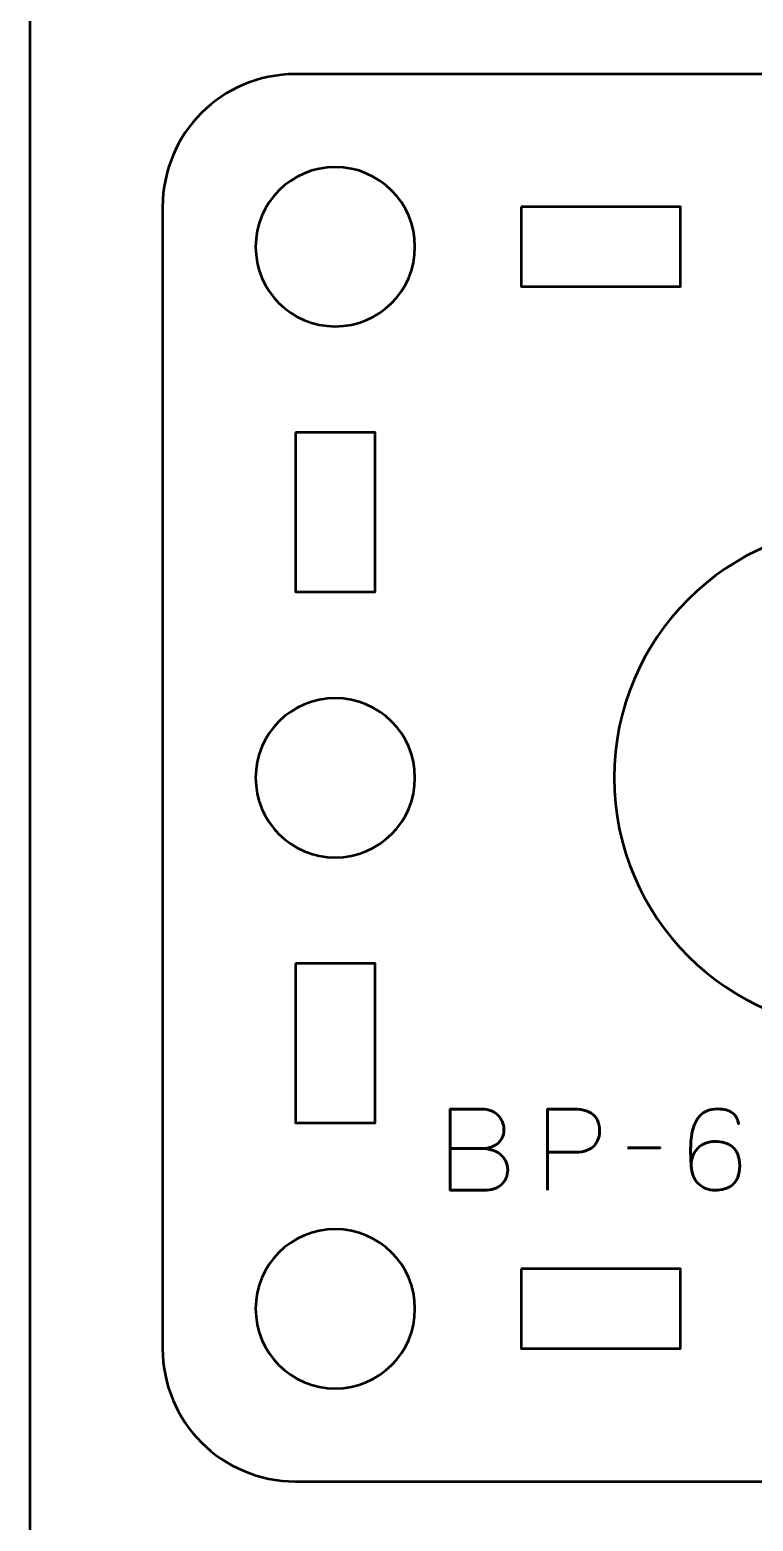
# Model space of a CAD drawing. Header units: centimetres. Extents: x -17.9 to -3.1, y -25.3 to -4.3.
# Drawn here: x -17.9 to -15.18, y -17.65 to -12.03 of the extents above; entities that cross this region are included whole.
import ezdxf

# ---------------------------------------------------------------- set-up
doc = ezdxf.new("R2010")
doc.units = ezdxf.units.CM
doc.header["$MEASUREMENT"] = 0
doc.layers.add('Layer 1', color=7, linetype='Continuous')

msp = doc.modelspace()

# ---------------------------------------------------------------- linework, layer by layer
at = {"layer": 'Layer 1', "color": 22, "lineweight": 53}
msp.add_open_spline([(-17.90003, -24.8499), (-17.90003, -24.8499), (-17.90003, -4.84994), (-17.90003, -4.84994), (-17.90003, -4.84994), (-17.90003, -4.57297), (-17.67694, -4.34998), (-17.39994, -4.34998), (-17.39994, -4.34998), (-17.39994, -4.34998), (-3.60007, -4.34998), (-3.60007, -4.34998), (-3.60007, -4.34998), (-3.32293, -4.34998), (-3.09997, -4.57297), (-3.09997, -4.84994), (-3.09997, -4.84994), (-3.09997, -4.84994), (-3.09997, -24.8499), (-3.09997, -24.8499), (-3.09997, -24.8499), (-3.09997, -25.1269), (-3.32293, -25.34999), (-3.60007, -25.34999), (-3.60007, -25.34999), (-3.60007, -25.34999), (-17.39994, -25.34999), (-17.39994, -25.34999), (-17.39994, -25.34999), (-17.67694, -25.34999), (-17.90003, -25.1269), (-17.90003, -24.8499)], degree=3, knots=[0, 0, 0, 0, 0.125, 0.125, 0.125, 0.125, 0.25, 0.25, 0.25, 0.25, 0.375, 0.375, 0.375, 0.375, 0.5, 0.5, 0.5, 0.5, 0.625, 0.625, 0.625, 0.625, 0.75, 0.75, 0.75, 0.75, 0.875, 0.875, 0.875, 0.875, 1, 1, 1, 1], dxfattribs=at)
at = {"layer": 'Layer 1', "color": 2, "lineweight": 53}
msp.add_open_spline([(-16.89993, -12.19997), (-16.89993, -12.19997), (-12.60006, -12.19997), (-12.60006, -12.19997), (-12.60006, -12.19997), (-12.32292, -12.19997), (-12.09996, -12.42306), (-12.09996, -12.70006), (-12.09996, -12.70006), (-12.09996, -12.70006), (-12.09996, -16.99993), (-12.09996, -16.99993), (-12.09996, -16.99993), (-12.09996, -17.27707), (-12.32292, -17.50003), (-12.60006, -17.50003), (-12.60006, -17.50003), (-12.60006, -17.50003), (-16.89993, -17.50003), (-16.89993, -17.50003), (-16.89993, -17.50003), (-17.17693, -17.50003), (-17.40002, -17.27707), (-17.40002, -16.99993), (-17.40002, -16.99993), (-17.40002, -16.99993), (-17.40002, -12.70006), (-17.40002, -12.70006), (-17.40002, -12.70006), (-17.40002, -12.42306), (-17.17693, -12.19997), (-16.89993, -12.19997)], degree=3, knots=[0, 0, 0, 0, 0.125, 0.125, 0.125, 0.125, 0.25, 0.25, 0.25, 0.25, 0.375, 0.375, 0.375, 0.375, 0.5, 0.5, 0.5, 0.5, 0.625, 0.625, 0.625, 0.625, 0.75, 0.75, 0.75, 0.75, 0.875, 0.875, 0.875, 0.875, 1, 1, 1, 1], dxfattribs=at)
at = {"layer": 'Layer 1', "lineweight": 53}
for points in [[(-16.44999, -12.85), (-16.44999, -13.01577), (-16.58422, -13.15), (-16.75, -13.15), (-16.75, -13.15), (-16.91566, -13.15), (-17.05, -13.01577), (-17.05, -12.85), (-17.05, -12.85), (-17.05, -12.68433), (-16.91566, -12.54999), (-16.75, -12.54999), (-16.75, -12.54999), (-16.58422, -12.54999), (-16.44999, -12.68433), (-16.44999, -12.85)], [(-16.04998, -12.70006), (-16.04998, -12.70006), (-15.44997, -12.70006), (-15.44997, -12.70006), (-15.44997, -12.70006), (-15.44997, -12.70006), (-15.44997, -13.00007), (-15.44997, -13.00007), (-15.44997, -13.00007), (-15.44997, -13.00007), (-16.04998, -13.00007), (-16.04998, -13.00007), (-16.04998, -13.00007), (-16.04998, -13.00007), (-16.04998, -12.70006), (-16.04998, -12.70006)], [(-16.89993, -13.55001), (-16.89993, -13.55001), (-16.59992, -13.55001), (-16.59992, -13.55001), (-16.59992, -13.55001), (-16.59992, -13.55001), (-16.59992, -14.15002), (-16.59992, -14.15002), (-16.59992, -14.15002), (-16.59992, -14.15002), (-16.89993, -14.15002), (-16.89993, -14.15002), (-16.89993, -14.15002), (-16.89993, -14.15002), (-16.89993, -13.55001), (-16.89993, -13.55001)], [(-16.44999, -14.85007), (-16.44999, -15.0157), (-16.58422, -15.15007), (-16.75, -15.15007), (-16.75, -15.15007), (-16.91566, -15.15007), (-17.05, -15.0157), (-17.05, -14.85007), (-17.05, -14.85007), (-17.05, -14.6843), (-16.91566, -14.55007), (-16.75, -14.55007), (-16.75, -14.55007), (-16.58422, -14.55007), (-16.44999, -14.6843), (-16.44999, -14.85007)], [(-16.89993, -15.54998), (-16.89993, -15.54998), (-16.59992, -15.54998), (-16.59992, -15.54998), (-16.59992, -15.54998), (-16.59992, -15.54998), (-16.59992, -16.14998), (-16.59992, -16.14998), (-16.59992, -16.14998), (-16.59992, -16.14998), (-16.89993, -16.14998), (-16.89993, -16.14998), (-16.89993, -16.14998), (-16.89993, -16.14998), (-16.89993, -15.54998), (-16.89993, -15.54998)], [(-16.44999, -16.85), (-16.44999, -17.01567), (-16.58422, -17.15), (-16.75, -17.15), (-16.75, -17.15), (-16.91566, -17.15), (-17.05, -17.01567), (-17.05, -16.85), (-17.05, -16.85), (-17.05, -16.68437), (-16.91566, -16.55), (-16.75, -16.55), (-16.75, -16.55), (-16.58422, -16.55), (-16.44999, -16.68437), (-16.44999, -16.85)], [(-16.04998, -16.69993), (-16.04998, -16.69993), (-15.44997, -16.69993), (-15.44997, -16.69993), (-15.44997, -16.69993), (-15.44997, -16.69993), (-15.44997, -16.99993), (-15.44997, -16.99993), (-15.44997, -16.99993), (-15.44997, -16.99993), (-16.04998, -16.99993), (-16.04998, -16.99993), (-16.04998, -16.99993), (-16.04998, -16.99993), (-16.04998, -16.69993), (-16.04998, -16.69993)]]:
    msp.add_open_spline(points, degree=3, knots=[0, 0, 0, 0, 0.25, 0.25, 0.25, 0.25, 0.5, 0.5, 0.5, 0.5, 0.75, 0.75, 0.75, 0.75, 1, 1, 1, 1], dxfattribs=at)
at = {"layer": 'Layer 1', "color": 250, "lineweight": 53}
msp.add_open_spline([(-14.74999, -13.9), (-14.2254, -13.9), (-13.79999, -14.32541), (-13.79999, -14.85), (-13.79999, -14.85), (-13.79999, -15.37459), (-14.2254, -15.8), (-14.74999, -15.8), (-14.74999, -15.8), (-15.27458, -15.8), (-15.69999, -15.37459), (-15.69999, -14.85), (-15.69999, -14.85), (-15.69999, -14.32541), (-15.27458, -13.9), (-14.74999, -13.9)], degree=3, knots=[0, 0, 0, 0, 0.25, 0.25, 0.25, 0.25, 0.5, 0.5, 0.5, 0.5, 0.75, 0.75, 0.75, 0.75, 1, 1, 1, 1], dxfattribs=at)
at = {"layer": 'Layer 1', "color": 30, "lineweight": 53}
for points, knots in [([(-16.31698, -16.24636), (-16.31698, -16.24636), (-16.19972, -16.24636), (-16.19972, -16.24636), (-16.19972, -16.24636), (-16.18448, -16.24629), (-16.1715, -16.24418), (-16.16056, -16.24001), (-16.16056, -16.24001), (-16.14969, -16.23592), (-16.14088, -16.23035), (-16.13403, -16.22336), (-16.13403, -16.22336), (-16.12719, -16.21638), (-16.12225, -16.20848), (-16.11914, -16.19973), (-16.11914, -16.19973), (-16.11611, -16.19105), (-16.1147, -16.18202), (-16.11505, -16.17271), (-16.11505, -16.17271), (-16.11548, -16.16339), (-16.11745, -16.15436), (-16.12098, -16.14554), (-16.12098, -16.14554), (-16.12444, -16.13672), (-16.12966, -16.12875), (-16.1365, -16.12162), (-16.1365, -16.12162), (-16.14334, -16.1145), (-16.15188, -16.10885), (-16.16225, -16.10469), (-16.16225, -16.10469), (-16.17263, -16.10046), (-16.18483, -16.09827), (-16.19887, -16.0982), (-16.19887, -16.0982), (-16.19887, -16.0982), (-16.31698, -16.0982), (-16.31698, -16.0982), (-16.31698, -16.0982), (-16.31698, -16.0982), (-16.31698, -16.40342), (-16.31698, -16.40342), (-16.31698, -16.40342), (-16.31698, -16.40342), (-16.18702, -16.40342), (-16.18702, -16.40342), (-16.18702, -16.40342), (-16.17488, -16.40342), (-16.16359, -16.40166), (-16.15315, -16.3982), (-16.15315, -16.3982), (-16.14271, -16.39467), (-16.13361, -16.38966), (-16.12571, -16.38296), (-16.12571, -16.38296), (-16.11787, -16.37633), (-16.11174, -16.36828), (-16.10736, -16.35876), (-16.10736, -16.35876), (-16.10299, -16.34923), (-16.10073, -16.33844), (-16.10066, -16.32637), (-16.10066, -16.32637), (-16.10094, -16.31424), (-16.10348, -16.3033), (-16.10835, -16.2935), (-16.10835, -16.2935), (-16.11322, -16.28369), (-16.11999, -16.27529), (-16.12874, -16.26824), (-16.12874, -16.26824), (-16.13749, -16.26125), (-16.14793, -16.25582), (-16.15993, -16.25208), (-16.15993, -16.25208), (-16.17192, -16.24834), (-16.18518, -16.24644), (-16.19972, -16.24636), (-16.19972, -16.24636), (-16.18518, -16.24644), (-16.17192, -16.24834), (-16.15993, -16.25208), (-16.15993, -16.25208), (-16.14793, -16.25582), (-16.13749, -16.26125), (-16.12874, -16.26824), (-16.12874, -16.26824), (-16.11999, -16.27529), (-16.11322, -16.28369), (-16.10835, -16.2935), (-16.10835, -16.2935), (-16.10348, -16.3033), (-16.10094, -16.31424), (-16.10066, -16.32637), (-16.10066, -16.32637), (-16.10073, -16.33844), (-16.10299, -16.34923), (-16.10736, -16.35876), (-16.10736, -16.35876), (-16.11174, -16.36828), (-16.11787, -16.37633), (-16.12571, -16.38296), (-16.12571, -16.38296), (-16.13361, -16.38966), (-16.14271, -16.39467), (-16.15315, -16.3982), (-16.15315, -16.3982), (-16.16359, -16.40166), (-16.17488, -16.40342), (-16.18702, -16.40342), (-16.18702, -16.40342), (-16.18702, -16.40342), (-16.31698, -16.40342), (-16.31698, -16.40342), (-16.31698, -16.40342), (-16.31698, -16.40342), (-16.31698, -16.0982), (-16.31698, -16.0982), (-16.31698, -16.0982), (-16.31698, -16.0982), (-16.19887, -16.0982), (-16.19887, -16.0982), (-16.19887, -16.0982), (-16.18483, -16.09827), (-16.17263, -16.10046), (-16.16225, -16.10469), (-16.16225, -16.10469), (-16.15188, -16.10885), (-16.14334, -16.1145), (-16.1365, -16.12162), (-16.1365, -16.12162), (-16.12966, -16.12875), (-16.12444, -16.13672), (-16.12098, -16.14554), (-16.12098, -16.14554), (-16.11745, -16.15436), (-16.11548, -16.16339), (-16.11505, -16.17271), (-16.11505, -16.17271), (-16.1147, -16.18202), (-16.11611, -16.19105), (-16.11914, -16.19973), (-16.11914, -16.19973), (-16.12225, -16.20848), (-16.12719, -16.21638), (-16.13403, -16.22336), (-16.13403, -16.22336), (-16.14088, -16.23035), (-16.14969, -16.23592), (-16.16056, -16.24001), (-16.16056, -16.24001), (-16.1715, -16.24418), (-16.18448, -16.24629), (-16.19972, -16.24636), (-16.19972, -16.24636), (-16.19972, -16.24636), (-16.31698, -16.24636), (-16.31698, -16.24636)], [0, 0, 0, 0, 0.025, 0.025, 0.025, 0.025, 0.05, 0.05, 0.05, 0.05, 0.075, 0.075, 0.075, 0.075, 0.1, 0.1, 0.1, 0.1, 0.125, 0.125, 0.125, 0.125, 0.15, 0.15, 0.15, 0.15, 0.175, 0.175, 0.175, 0.175, 0.2, 0.2, 0.2, 0.2, 0.225, 0.225, 0.225, 0.225, 0.25, 0.25, 0.25, 0.25, 0.275, 0.275, 0.275, 0.275, 0.3, 0.3, 0.3, 0.3, 0.325, 0.325, 0.325, 0.325, 0.35, 0.35, 0.35, 0.35, 0.375, 0.375, 0.375, 0.375, 0.4, 0.4, 0.4, 0.4, 0.425, 0.425, 0.425, 0.425, 0.45, 0.45, 0.45, 0.45, 0.475, 0.475, 0.475, 0.475, 0.5, 0.5, 0.5, 0.5, 0.525, 0.525, 0.525, 0.525, 0.55, 0.55, 0.55, 0.55, 0.575, 0.575, 0.575, 0.575, 0.6, 0.6, 0.6, 0.6, 0.625, 0.625, 0.625, 0.625, 0.65, 0.65, 0.65, 0.65, 0.675, 0.675, 0.675, 0.675, 0.7, 0.7, 0.7, 0.7, 0.725, 0.725, 0.725, 0.725, 0.75, 0.75, 0.75, 0.75, 0.775, 0.775, 0.775, 0.775, 0.8, 0.8, 0.8, 0.8, 0.825, 0.825, 0.825, 0.825, 0.85, 0.85, 0.85, 0.85, 0.875, 0.875, 0.875, 0.875, 0.9, 0.9, 0.9, 0.9, 0.925, 0.925, 0.925, 0.925, 0.95, 0.95, 0.95, 0.95, 0.975, 0.975, 0.975, 0.975, 1, 1, 1, 1]), ([(-15.9508, -16.40342), (-15.9508, -16.40342), (-15.9508, -16.0982), (-15.9508, -16.0982), (-15.9508, -16.0982), (-15.9508, -16.0982), (-15.85343, -16.0982), (-15.85343, -16.0982), (-15.85343, -16.0982), (-15.83396, -16.09827), (-15.81795, -16.10046), (-15.80532, -16.10469), (-15.80532, -16.10469), (-15.79276, -16.10885), (-15.78288, -16.11464), (-15.77575, -16.12198), (-15.77575, -16.12198), (-15.76863, -16.12924), (-15.76355, -16.13757), (-15.76044, -16.14695), (-15.76044, -16.14695), (-15.75741, -16.15634), (-15.75565, -16.16614), (-15.75522, -16.17652), (-15.75522, -16.17652), (-15.75473, -16.18689), (-15.75593, -16.19705), (-15.75875, -16.20692), (-15.75875, -16.20692), (-15.76164, -16.2168), (-15.76651, -16.22576), (-15.7735, -16.23381), (-15.7735, -16.23381), (-15.78041, -16.24185), (-15.78979, -16.24827), (-15.80158, -16.253), (-15.80158, -16.253), (-15.81336, -16.25779), (-15.82796, -16.26019), (-15.84539, -16.26033), (-15.84539, -16.26033), (-15.84539, -16.26033), (-15.9508, -16.26033), (-15.9508, -16.26033), (-15.9508, -16.26033), (-15.9508, -16.26033), (-15.84539, -16.26033), (-15.84539, -16.26033), (-15.84539, -16.26033), (-15.82832, -16.26019), (-15.81385, -16.25779), (-15.80214, -16.253), (-15.80214, -16.253), (-15.79036, -16.24827), (-15.78097, -16.24185), (-15.77392, -16.23381), (-15.77392, -16.23381), (-15.76693, -16.22576), (-15.76192, -16.2168), (-15.75896, -16.20692), (-15.75896, -16.20692), (-15.756, -16.19705), (-15.75473, -16.18689), (-15.75522, -16.17652), (-15.75522, -16.17652), (-15.75565, -16.16614), (-15.75741, -16.15634), (-15.76058, -16.14695), (-15.76058, -16.14695), (-15.76369, -16.13757), (-15.76891, -16.12924), (-15.77604, -16.12198), (-15.77604, -16.12198), (-15.78323, -16.11464), (-15.79311, -16.10885), (-15.80567, -16.10469), (-15.80567, -16.10469), (-15.8183, -16.10046), (-15.83417, -16.09827), (-15.85343, -16.0982), (-15.85343, -16.0982), (-15.85343, -16.0982), (-15.9508, -16.0982), (-15.9508, -16.0982), (-15.9508, -16.0982), (-15.9508, -16.0982), (-15.9508, -16.40342), (-15.9508, -16.40342)], [0, 0, 0, 0, 0.0454545, 0.0454545, 0.0454545, 0.0454545, 0.0909091, 0.0909091, 0.0909091, 0.0909091, 0.1363636, 0.1363636, 0.1363636, 0.1363636, 0.1818182, 0.1818182, 0.1818182, 0.1818182, 0.2272727, 0.2272727, 0.2272727, 0.2272727, 0.2727273, 0.2727273, 0.2727273, 0.2727273, 0.3181818, 0.3181818, 0.3181818, 0.3181818, 0.3636364, 0.3636364, 0.3636364, 0.3636364, 0.4090909, 0.4090909, 0.4090909, 0.4090909, 0.4545455, 0.4545455, 0.4545455, 0.4545455, 0.5, 0.5, 0.5, 0.5, 0.5454545, 0.5454545, 0.5454545, 0.5454545, 0.5909091, 0.5909091, 0.5909091, 0.5909091, 0.6363636, 0.6363636, 0.6363636, 0.6363636, 0.6818182, 0.6818182, 0.6818182, 0.6818182, 0.7272727, 0.7272727, 0.7272727, 0.7272727, 0.7727273, 0.7727273, 0.7727273, 0.7727273, 0.8181818, 0.8181818, 0.8181818, 0.8181818, 0.8636364, 0.8636364, 0.8636364, 0.8636364, 0.9090909, 0.9090909, 0.9090909, 0.9090909, 0.9545455, 0.9545455, 0.9545455, 0.9545455, 1, 1, 1, 1]), ([(-15.41021, -16.31156), (-15.41014, -16.29773), (-15.40789, -16.28524), (-15.40337, -16.27395), (-15.40337, -16.27395), (-15.39893, -16.26273), (-15.39265, -16.25307), (-15.38453, -16.24495), (-15.38453, -16.24495), (-15.37649, -16.23691), (-15.36696, -16.2307), (-15.3561, -16.22633), (-15.3561, -16.22633), (-15.34523, -16.22195), (-15.33331, -16.21977), (-15.32047, -16.21969), (-15.32047, -16.21969), (-15.30756, -16.21962), (-15.29549, -16.22125), (-15.28427, -16.22449), (-15.28427, -16.22449), (-15.27305, -16.22767), (-15.26325, -16.23289), (-15.25471, -16.24009), (-15.25471, -16.24009), (-15.24617, -16.24721), (-15.23947, -16.25667), (-15.23467, -16.26845), (-15.23467, -16.26845), (-15.22988, -16.28023), (-15.22741, -16.29455), (-15.22734, -16.31156), (-15.22734, -16.31156), (-15.22741, -16.32856), (-15.22988, -16.34288), (-15.23467, -16.35467), (-15.23467, -16.35467), (-15.23947, -16.36645), (-15.24617, -16.3759), (-15.25471, -16.38303), (-15.25471, -16.38303), (-15.26325, -16.39023), (-15.27305, -16.39545), (-15.28427, -16.39862), (-15.28427, -16.39862), (-15.29549, -16.40187), (-15.30756, -16.40349), (-15.32047, -16.40342), (-15.32047, -16.40342), (-15.33331, -16.40335), (-15.34509, -16.40116), (-15.35589, -16.39679), (-15.35589, -16.39679), (-15.36661, -16.39241), (-15.37592, -16.3862), (-15.3839, -16.37809), (-15.3839, -16.37809), (-15.39187, -16.37005), (-15.39815, -16.36038), (-15.40266, -16.34909), (-15.40266, -16.34909), (-15.40725, -16.33787), (-15.40972, -16.32539), (-15.41021, -16.31156), (-15.41021, -16.31156), (-15.4105, -16.30457), (-15.41085, -16.29625), (-15.41134, -16.28658), (-15.41134, -16.28658), (-15.41184, -16.27684), (-15.41212, -16.26626), (-15.41219, -16.2549), (-15.41219, -16.2549), (-15.41226, -16.24347), (-15.41191, -16.23169), (-15.41099, -16.21962), (-15.41099, -16.21962), (-15.41014, -16.20749), (-15.40845, -16.19556), (-15.40598, -16.18378), (-15.40598, -16.18378), (-15.40351, -16.17207), (-15.39998, -16.16099), (-15.39533, -16.15062), (-15.39533, -16.15062), (-15.39067, -16.14025), (-15.38467, -16.13108), (-15.37726, -16.1231), (-15.37726, -16.1231), (-15.36979, -16.11513), (-15.36068, -16.10885), (-15.34989, -16.10427), (-15.34989, -16.10427), (-15.33909, -16.09975), (-15.32632, -16.09742), (-15.31158, -16.09735), (-15.31158, -16.09735), (-15.29874, -16.09742), (-15.28787, -16.09869), (-15.27884, -16.10116), (-15.27884, -16.10116), (-15.26981, -16.10363), (-15.2624, -16.10695), (-15.25647, -16.11104), (-15.25647, -16.11104), (-15.25062, -16.1152), (-15.24596, -16.11972), (-15.24258, -16.12473), (-15.24258, -16.12473), (-15.23919, -16.12967), (-15.23665, -16.13468), (-15.2351, -16.13969), (-15.2351, -16.13969), (-15.23347, -16.14469), (-15.23242, -16.14935), (-15.23199, -16.15366), (-15.23199, -16.15366), (-15.23242, -16.14935), (-15.23347, -16.14469), (-15.2351, -16.13969), (-15.2351, -16.13969), (-15.23665, -16.13468), (-15.23919, -16.12967), (-15.24258, -16.12473), (-15.24258, -16.12473), (-15.24596, -16.11972), (-15.25062, -16.1152), (-15.25647, -16.11104), (-15.25647, -16.11104), (-15.2624, -16.10695), (-15.26981, -16.10363), (-15.27884, -16.10116), (-15.27884, -16.10116), (-15.28787, -16.09869), (-15.29874, -16.09742), (-15.31158, -16.09735), (-15.31158, -16.09735), (-15.32632, -16.09742), (-15.33909, -16.09975), (-15.34989, -16.10427), (-15.34989, -16.10427), (-15.36068, -16.10885), (-15.36979, -16.11513), (-15.37726, -16.1231), (-15.37726, -16.1231), (-15.38467, -16.13108), (-15.39067, -16.14025), (-15.39533, -16.15062), (-15.39533, -16.15062), (-15.39998, -16.16099), (-15.40351, -16.17207), (-15.40598, -16.18378), (-15.40598, -16.18378), (-15.40845, -16.19556), (-15.41014, -16.20749), (-15.41099, -16.21962), (-15.41099, -16.21962), (-15.41191, -16.23169), (-15.41226, -16.24347), (-15.41219, -16.2549), (-15.41219, -16.2549), (-15.41212, -16.26626), (-15.41184, -16.27684), (-15.41134, -16.28658), (-15.41134, -16.28658), (-15.41085, -16.29625), (-15.4105, -16.30457), (-15.41021, -16.31156), (-15.41021, -16.31156), (-15.40972, -16.32539), (-15.40725, -16.33787), (-15.40266, -16.34909), (-15.40266, -16.34909), (-15.39815, -16.36038), (-15.39187, -16.37005), (-15.3839, -16.37809), (-15.3839, -16.37809), (-15.37592, -16.3862), (-15.36661, -16.39241), (-15.35589, -16.39679), (-15.35589, -16.39679), (-15.34509, -16.40116), (-15.33331, -16.40335), (-15.32047, -16.40342), (-15.32047, -16.40342), (-15.30756, -16.40349), (-15.29549, -16.40187), (-15.28427, -16.39862), (-15.28427, -16.39862), (-15.27305, -16.39545), (-15.26325, -16.39023), (-15.25471, -16.38303), (-15.25471, -16.38303), (-15.24617, -16.3759), (-15.23947, -16.36645), (-15.23467, -16.35467), (-15.23467, -16.35467), (-15.22988, -16.34288), (-15.22741, -16.32856), (-15.22734, -16.31156), (-15.22734, -16.31156), (-15.22741, -16.29455), (-15.22988, -16.28023), (-15.23467, -16.26845), (-15.23467, -16.26845), (-15.23947, -16.25667), (-15.24617, -16.24721), (-15.25471, -16.24009), (-15.25471, -16.24009), (-15.26325, -16.23289), (-15.27305, -16.22767), (-15.28427, -16.22449), (-15.28427, -16.22449), (-15.29549, -16.22125), (-15.30756, -16.21962), (-15.32047, -16.21969), (-15.32047, -16.21969), (-15.33331, -16.21977), (-15.34523, -16.22195), (-15.3561, -16.22633), (-15.3561, -16.22633), (-15.36696, -16.2307), (-15.37649, -16.23691), (-15.38453, -16.24495), (-15.38453, -16.24495), (-15.39265, -16.25307), (-15.39893, -16.26273), (-15.40337, -16.27395), (-15.40337, -16.27395), (-15.40789, -16.28524), (-15.41014, -16.29773), (-15.41021, -16.31156)], [0, 0, 0, 0, 0.0172414, 0.0172414, 0.0172414, 0.0172414, 0.0344828, 0.0344828, 0.0344828, 0.0344828, 0.0517241, 0.0517241, 0.0517241, 0.0517241, 0.0689655, 0.0689655, 0.0689655, 0.0689655, 0.0862069, 0.0862069, 0.0862069, 0.0862069, 0.1034483, 0.1034483, 0.1034483, 0.1034483, 0.1206897, 0.1206897, 0.1206897, 0.1206897, 0.137931, 0.137931, 0.137931, 0.137931, 0.1551724, 0.1551724, 0.1551724, 0.1551724, 0.1724138, 0.1724138, 0.1724138, 0.1724138, 0.1896552, 0.1896552, 0.1896552, 0.1896552, 0.2068966, 0.2068966, 0.2068966, 0.2068966, 0.2241379, 0.2241379, 0.2241379, 0.2241379, 0.2413793, 0.2413793, 0.2413793, 0.2413793, 0.2586207, 0.2586207, 0.2586207, 0.2586207, 0.2758621, 0.2758621, 0.2758621, 0.2758621, 0.2931034, 0.2931034, 0.2931034, 0.2931034, 0.3103448, 0.3103448, 0.3103448, 0.3103448, 0.3275862, 0.3275862, 0.3275862, 0.3275862, 0.3448276, 0.3448276, 0.3448276, 0.3448276, 0.362069, 0.362069, 0.362069, 0.362069, 0.3793103, 0.3793103, 0.3793103, 0.3793103, 0.3965517, 0.3965517, 0.3965517, 0.3965517, 0.4137931, 0.4137931, 0.4137931, 0.4137931, 0.4310345, 0.4310345, 0.4310345, 0.4310345, 0.4482759, 0.4482759, 0.4482759, 0.4482759, 0.4655172, 0.4655172, 0.4655172, 0.4655172, 0.4827586, 0.4827586, 0.4827586, 0.4827586, 0.5, 0.5, 0.5, 0.5, 0.5172414, 0.5172414, 0.5172414, 0.5172414, 0.5344828, 0.5344828, 0.5344828, 0.5344828, 0.5517241, 0.5517241, 0.5517241, 0.5517241, 0.5689655, 0.5689655, 0.5689655, 0.5689655, 0.5862069, 0.5862069, 0.5862069, 0.5862069, 0.6034483, 0.6034483, 0.6034483, 0.6034483, 0.6206897, 0.6206897, 0.6206897, 0.6206897, 0.637931, 0.637931, 0.637931, 0.637931, 0.6551724, 0.6551724, 0.6551724, 0.6551724, 0.6724138, 0.6724138, 0.6724138, 0.6724138, 0.6896552, 0.6896552, 0.6896552, 0.6896552, 0.7068966, 0.7068966, 0.7068966, 0.7068966, 0.7241379, 0.7241379, 0.7241379, 0.7241379, 0.7413793, 0.7413793, 0.7413793, 0.7413793, 0.7586207, 0.7586207, 0.7586207, 0.7586207, 0.7758621, 0.7758621, 0.7758621, 0.7758621, 0.7931034, 0.7931034, 0.7931034, 0.7931034, 0.8103448, 0.8103448, 0.8103448, 0.8103448, 0.8275862, 0.8275862, 0.8275862, 0.8275862, 0.8448276, 0.8448276, 0.8448276, 0.8448276, 0.862069, 0.862069, 0.862069, 0.862069, 0.8793103, 0.8793103, 0.8793103, 0.8793103, 0.8965517, 0.8965517, 0.8965517, 0.8965517, 0.9137931, 0.9137931, 0.9137931, 0.9137931, 0.9310345, 0.9310345, 0.9310345, 0.9310345, 0.9482759, 0.9482759, 0.9482759, 0.9482759, 0.9655172, 0.9655172, 0.9655172, 0.9655172, 0.9827586, 0.9827586, 0.9827586, 0.9827586, 1, 1, 1, 1]), ([(-15.65024, -16.24382), (-15.65024, -16.24382), (-15.52705, -16.24382), (-15.52705, -16.24382), (-15.52705, -16.24382), (-15.52705, -16.24382), (-15.65024, -16.24382), (-15.65024, -16.24382)], [0, 0, 0, 0, 0.5, 0.5, 0.5, 0.5, 1, 1, 1, 1])]:
    msp.add_open_spline(points, degree=3, knots=knots, dxfattribs=at)

doc.saveas('drawing.dxf')
